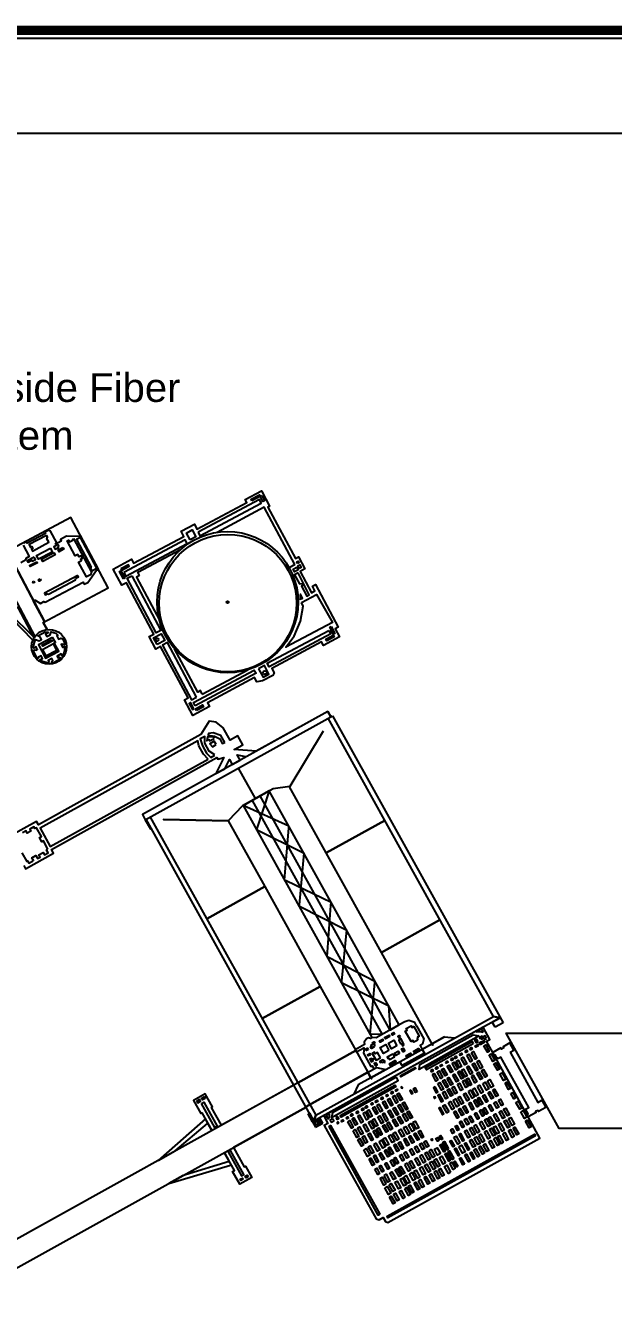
# Model space of a CAD drawing. Header units: millimetres. Extents: x 3191 to 879702, y -27549 to 222194.
# Drawn here: x 168144 to 174287, y 26887 to 40237 of the extents above; entities that cross this region are included whole.
import ezdxf

# ---------------------------------------------------------------- set-up
doc = ezdxf.new("R2010")
doc.units = ezdxf.units.MM
doc.header["$MEASUREMENT"] = 0
doc.layers.add('Granulator', color=11, linetype='Continuous')
doc.layers.add('Worker-Walkway', color=8, linetype='Continuous')
doc.styles.get("Standard").update_dxf_attribs({"font": 'arial.ttf'})

msp = doc.modelspace()

# ---------------------------------------------------------------- linework, layer by layer
at = {"const_width": 100}
msp.add_lwpolyline([(179201.17179, 37698.5266), (179201.17179, 40187.16726), (139137.05081, 40187.16726)], dxfattribs=at)
at = {"layer": 'Granulator'}
for p, q in [((173035.00395, 29884.65289), (171304.64189, 33000.07064)), ((171351.11367, 33025.88195), (173132.98108, 29817.73177)), ((169404.80757, 31944.86666), (169395.25909, 31939.56325)), ((169395.25909, 31939.56325), (169448.67853, 31843.3846)), ((169404.80757, 31944.86666), (169446.74177, 31968.15771)), ((171157.0375, 28790.07707), (169404.80757, 31944.86666)), ((169446.74177, 31968.15771), (171177.10383, 28852.73995)), ((169448.67853, 31843.3846), (169464.01655, 31835.32436)), ((169464.01655, 31835.32436), (169465.26447, 31836.01748)), ((173103.34359, 29871.09236), (171143.89021, 28782.77482)), ((171177.10383, 28852.73995), (173035.00395, 29884.65289)), ((173019.84416, 29824.71519), (173103.34359, 29871.09236)), ((173049.48164, 29771.3546), (173019.84416, 29824.71519)), ((173035.00395, 29884.65289), (173103.34359, 29871.09236)), ((173103.34359, 29871.09236), (173035.00395, 29884.65289)), ((173132.98108, 29817.73177), (173049.48164, 29771.3546)), ((171096.83441, 28867.49609), (171109.9817, 28874.79834)), ((171143.89021, 28782.77482), (171096.83441, 28867.49609)), ((171109.9817, 28874.79834), (171157.0375, 28790.07707)), ((171177.10383, 28852.73995), (171157.0375, 28790.07707)), ((171157.0375, 28790.07707), (171177.10383, 28852.73995)), ((171157.0375, 28790.07707), (171143.89021, 28782.77482)), ((171143.89021, 28782.77482), (171173.48089, 28729.4985)), ((171219.48818, 28824.76336), (171157.0375, 28790.07707)), ((171173.48089, 28729.4985), (171249.07886, 28771.48704)), ((171249.07886, 28771.48704), (171219.48818, 28824.76336))]:
    msp.add_line(p, q, dxfattribs=at)
for points in [[(170612.39947, 35368.14029), (170693.90447, 35215.32121), (170677.06435, 35206.33965), (170963.29555, 34669.66594), (170995.77276, 34686.98743), (171063.15877, 34560.64096), (171013.84191, 34534.33815), (171132.5699, 34311.72724), (171167.4527, 34330.33174), (171141.14027, 34379.66666), (171173.61701, 34396.98791), (171411.07299, 33951.76608), (171379.79881, 33935.08622), (171425.36467, 33849.6518), (171258.1679, 33760.47856), (171237.63111, 33798.98434), (170716.79553, 33521.2003), (170740.89489, 33476.01484), (170726.28576, 33448.21057), (170618.20738, 33390.56771), (170559.36681, 33380.41029), (170535.69667, 33424.791), (170043.6298, 33162.35055), (170065.25968, 33121.79527), (169893.14496, 33029.99908), (169806.14762, 33193.11612), (169841.62736, 33212.03899), (169555.26159, 33748.96501), (169504.68397, 33721.98979), (169434.60278, 33853.38963), (169484.42541, 33879.96218), (169199.04318, 34415.0441), (169151.34165, 34389.60282), (169060.71942, 34559.5164), (169250.9515, 34660.97536), (169272.70083, 34620.1961), (169796.97461, 34899.81389), (169768.43965, 34953.31597), (169907.603, 35027.53778), (169935.04299, 34976.08874), (170457.28729, 35254.62412), (170439.94287, 35287.1443), (170607.8392, 35376.69064), (170612.39947, 35368.14029)], [(170957.41869, 34604.96318), (170637.26169, 35205.24658), (170144.66749, 34942.52487)], [(168328.6971, 34001.77348), (168368.10392, 33927.88705), (168328.6971, 34001.77348), (169008.23173, 34364.19857), (168616.60157, 35098.49171), (167951.25591, 34743.63421), (167820.88549, 34988.07427), (168342.88606, 34009.34107), (167820.88549, 34988.07427), (167677.15558, 34911.41691), (168241.49556, 33853.29878)], [(167677.15558, 34911.41691), (167720.938, 34829.32637), (167793.22263, 34447.03509), (167779.4129, 34472.92786), (167749.54778, 34456.9995), (167982.98581, 34019.31119), (168009.86445, 34033.64673), (168210.81054, 33827.3), (168221.1115, 33816.72218)], [(168342.88606, 34009.34107), (168228.13757, 34224.49057), (168245.05419, 34233.51293), (168298.3264, 34200.54341), (168334.88456, 34220.04145), (168348.69757, 34211.75119), (168744.73101, 34422.97289), (168756.95279, 34400.05746), (168793.99885, 34419.81572), (168886.73071, 34548.81795), (168904.66482, 34558.38299), (168717.67257, 34908.98705), (168699.25101, 34899.16205), (168571.65877, 34901.26087), (168507.31595, 34866.94407), (168516.67824, 34849.3901), (168459.64706, 34818.97291), (168455.74595, 34826.28736), (168469.88177, 34833.8266), (168405.12388, 34955.24543), (168379.38433, 34961.53115), (168346.40823, 34943.94357), (168352.76182, 34932.03081), (168158.92432, 34828.64892), (168151.81856, 34841.97199), (168126.67223, 34828.56037)], [(168362.55158, 34910.90336), (168181.15798, 34814.15834), (168196.23855, 34785.88278), (168209.90526, 34793.17183), (168219.35142, 34775.46062), (168204.13168, 34767.34328), (168214.73778, 34747.45721), (168385.26011, 34838.40411), (168365.87072, 34874.75855), (168374.11031, 34890.72719), (168362.55158, 34910.90336)], [(168644.6579, 34876.92678), (168832.41983, 34524.87958), (168822.69075, 34499.73518), (168780.75902, 34477.37118), (168698.06413, 34632.42128), (168726.63986, 34647.66195), (168719.01674, 34661.95503), (168738.58483, 34672.39153), (168724.49854, 34698.80283), (168702.44562, 34687.04106), (168689.35363, 34711.5881), (168662.95213, 34697.50704), (168579.76015, 34853.48916), (168593.11614, 34860.61249), (168602.56229, 34842.90128), (168636.7289, 34861.1238), (168638.15591, 34872.66081), (168644.98933, 34876.30536)], [(168716.63979, 34888.57765), (168675.95049, 34866.87629), (168829.73966, 34578.52686), (168819.48971, 34573.06012), (168836.39321, 34541.36664), (168887.64306, 34568.7004), (168716.9504, 34888.74331)], [(168119.34181, 34808.1542), (168183.13788, 34688.53875), (168147.30493, 34669.4275), (168143.76255, 34650.72212), (168093.07865, 34623.69021)], [(168483.96201, 34816.41285), (168439.85605, 34792.88925), (168454.27377, 34765.85653), (168488.75098, 34784.24471), (168482.95067, 34795.12009), (168491.9582, 34799.9242), (168483.3408, 34816.08153)], [(169334.22444, 34492.63563), (169316.80637, 34525.29392), (169764.34341, 34763.9847)], [(168233.37105, 34683.14225), (168161.93178, 34645.04062), (168169.72067, 34630.43672), (168208.54635, 34651.14412), (168214.01511, 34640.89038), (168246.31809, 34658.11895), (168233.06044, 34682.97659)], [(170957.41869, 34604.96318), (170898.41889, 34573.49605)], [(168689.94284, 34490.77701), (168342.68599, 34305.56997), (168351.13773, 34289.72323), (168369.46351, 34299.49716), (168383.85651, 34297.19583), (168665.88619, 34447.61441), (168668.1616, 34462.79692), (168696.42672, 34477.87192), (168689.94284, 34490.77701)], [(169334.22444, 34492.63563), (169301.57865, 34475.22422), (169542.13559, 34024.18819)], [(170991.62847, 34518.74729), (170955.18667, 34499.31131), (171005.00966, 34405.89492), (171039.58142, 34408.72509), (171048.89791, 34391.25699), (171027.64012, 34379.9193), (171082.32415, 34277.38862), (171108.13705, 34291.15575), (170991.62847, 34518.74729)], [(171028.27501, 34210.51647), (171183.91153, 34293.52412), (171350.6439, 34001.01868), (170863.99479, 33741.46775), (170950.98822, 33858.10306), (171016.91794, 34014.23102), (171043.21382, 34169.70733), (171028.27501, 34210.51647)], [(171012.04976, 34294.39357), (171014.28544, 34243.45241), (171037.6677, 34255.92318), (171016.25563, 34296.07007), (171012.04976, 34294.39357)], [(168063.7482, 34155.68242), (167968.6369, 34104.95546), (168230.16977, 33846.94014), (168065.01112, 34156.60696), (168059.15214, 34153.48212)], [(168279.13028, 33865.8323), (168348.11558, 33902.62513), (168376.48604, 33900.028), (168380.50136, 33892.49942), (168353.22084, 33877.94955), (168366.60495, 33852.85479), (168400.47035, 33870.91667), (168411.8593, 33903.18024), (168436.96864, 33897.6353), (168458.37859, 33887.69943), (168482.54936, 33869.56618), (168469.69299, 33862.70933), (168489.60195, 33825.38072), (168513.19358, 33837.96315), (168528.6315, 33831.67266), (168544.35799, 33802.18604), (168552.3885, 33787.1291), (168548.79589, 33766.67901), (168526.92619, 33775.96655), (168517.20562, 33770.78215), (168533.26665, 33740.66827), (168550.19935, 33749.69921), (168555.55306, 33739.66118), (168549.18144, 33710.07328), (168543.24051, 33682.48539), (168531.08546, 33654.89232), (168528.2126, 33648.37068), (168515.43342, 33672.33121), (168473.02902, 33649.71512), (168482.23066, 33632.46235), (168493.20561, 33638.31577), (168509.57733, 33626.49875), (168494.1091, 33610.19068), (168422.30174, 33571.89272), (168414.94043, 33585.69493), (168421.50342, 33596.04466), (168427.35481, 33605.27222), (168417.34276, 33624.04448), (168379.48022, 33603.85075), (168386.84153, 33590.04854), (168382.72498, 33577.37721), (168321.99192, 33592.14688), (168294.12034, 33611.93271), (168319.83307, 33625.64642), (168305.44509, 33652.62337), (168279.10523, 33638.57519), (168275.28138, 33626.86565), (168258.82555, 33641.86108), (168223.35738, 33708.36269), (168236.52725, 33715.38675), (168258.24962, 33711.66151), (168267.9703, 33716.84596), (168263.11852, 33725.9429), (168252.91313, 33745.07764), (168228.45468, 33732.0329), (168223.77016, 33740.8162), (168238.04132, 33790.33082), (168247.02078, 33821.48559), (168287.29364, 33809.74981), (168310.1842, 33821.95833), (168296.46543, 33847.68055), (168270.66476, 33861.3181), (168279.13028, 33865.8323)], [(168426.60227, 33843.96007), (168280.15936, 33765.85576), (168353.10099, 33629.0927), (168489.81338, 33702.00731), (168444.38682, 33787.18056), (168455.09039, 33792.88924), (168426.60227, 33843.96007)], [(169989.70143, 33252.77453), (169970.66332, 33288.47033), (169942.57264, 33273.48836), (169700.86478, 33726.68231)], [(169989.70143, 33252.77453), (170465.96277, 33506.78522)], [(171302.72839, 33071.11467), (170553.76834, 32655.12806), (170324.43965, 32672.13681), (170413.73462, 32721.73293), (170361.42472, 32815.91392), (170280.56699, 32771.004), (170208.34833, 32901.02955), (170134.23627, 32958.2707), (170062.84513, 32969.19969), (169974.22972, 32828.93466), (168278.23566, 31886.94741), (168258.40179, 31922.65717), (167960.42294, 31757.15407)], [(171302.72839, 33071.11467), (169364.65168, 31994.67013), (169395.25909, 31939.56325), (171332.18743, 33015.36996), (171301.58003, 33070.47684), (171332.18743, 33015.36996), (171351.11367, 33025.88195)], [(171254.38734, 32864.69272), (170904.81063, 32287.20857), (170731.92203, 32263.98455), (170411.60121, 32086.0723), (170260.76101, 31929.49121), (169585.00805, 31941.94531), (170260.76101, 31929.49121), (170643.23838, 31240.86262), (170037.54555, 30904.44935), (170643.23838, 31240.86262), (171221.95114, 30198.92345), (170616.25831, 29862.51018), (171221.95114, 30198.92345), (171594.43412, 29528.28919), (170988.74129, 29191.87592), (171594.43412, 29528.28919), (171758.08556, 29233.64414), (171752.37539, 29243.92498), (171620.65062, 29170.76254), (171573.87153, 29074.6458), (171574.52248, 29073.4738)], [(170225.22809, 32747.27477), (170183.91336, 32821.65957), (170104.7453, 32848.36965), (170053.76475, 32842.07001), (170050.21659, 32824.4567), (170119.64655, 32813.19449), (170172.48859, 32786.92538), (170199.78594, 32737.77805), (170225.22809, 32747.27477)], [(170052.85452, 32572.21932), (170004.54663, 32624.75993), (169955.85388, 32712.42843), (169943.12303, 32765.6104), (168296.96915, 31851.30533), (168402.47081, 31661.35563), (170052.85452, 32572.21932)], [(170121.76016, 32617.3868), (170063.1633, 32656.10218), (170016.43821, 32740.22802), (170016.80096, 32810.53195), (169969.85009, 32784.45455), (169992.76181, 32710.85544), (170034.81444, 32635.14209), (170078.89282, 32591.26), (170122.74386, 32615.6157)], [(170113.24215, 32788.20111), (170105.61859, 32801.9269), (170054.78922, 32807.87763), (170043.27233, 32801.48093), (170037.16146, 32764.48418), (170060.63646, 32777.52263), (170067.03052, 32766.01049), (170113.24215, 32788.20111)], [(170134.28717, 32726.31126), (170115.84288, 32759.51914), (170069.77793, 32733.93379), (170096.04631, 32703.33376), (170134.28717, 32726.31126)], [(168125.30822, 31463.1413), (168144.69083, 31428.24402), (168437.02702, 31590.61307), (168415.63162, 31629.13425), (170143.48793, 32588.81839), (170152.11839, 32573.27974), (170216.04294, 32589.66585), (170147.01716, 32449.93998), (170132.90448, 32421.3723), (170225.79994, 32472.9682), (170273.46257, 32567.67761), (170302.42721, 32515.52844), (170384.81293, 32561.28702), (170353.38903, 32617.86395), (170440.57993, 32599.66517), (170450.26936, 32597.64276)], [(170731.92203, 32263.98455), (170546.07464, 32160.76139), (170368.65054, 32480.20331)], [(172230.45507, 29786.01526), (172210.60875, 29821.74741), (172150.63356, 29842.00969), (172108.62038, 29829.56207), (172047.5128, 29795.62176), (170689.59485, 32240.47524), (170417.65918, 32089.43701), (171763.92312, 29665.56591), (171746.71813, 29656.00993), (171726.75833, 29662.10579), (171705.17775, 29650.11952), (171682.34117, 29617.18581), (171685.66971, 29590.19375), (171589.66704, 29536.87204), (171602.16968, 29514.36175), (171678.93785, 29557.00024), (171683.10536, 29549.49689), (171675.63933, 29499.94139), (171751.9572, 29362.53542), (171765.09313, 29369.83137), (171783.69182, 29336.3455)], [(171869.48261, 29696.74042), (171753.93442, 29699.03658), (171745.23688, 29699.20942), (171794.24926, 30239.21385), (171795.2162, 30249.86734), (171310.42163, 30499.6853), (171296.71418, 30506.74884), (171335.40735, 31044.12026), (171337.54947, 31073.87006), (170866.92268, 31301.74202), (170850.83293, 31309.53249), (170893.24917, 31853.76166), (170894.61924, 31871.34057), (170417.65918, 32089.43701), (170689.59485, 32240.47524), (170561.53178, 31847.10202), (170558.10427, 31836.57368), (171039.81272, 31596.59033), (171050.05476, 31591.48782), (171001.57831, 31052.50278), (171000.46532, 31040.12795), (171486.60009, 30793.28107), (171496.06261, 30788.47625), (171445.95485, 30254.68004), (171444.61944, 30240.45391), (171925.52322, 30002.9737), (171934.92404, 29998.33139), (171953.14797, 29743.20975)], [(172047.5128, 29795.62176), (171953.14797, 29743.20975), (170595.23002, 32188.06322), (170511.56466, 32141.59389), (171869.48261, 29696.74042)], [(172521.68266, 29670.46503), (172392.87247, 29598.92141), (172400.39338, 29585.38044), (171862.05873, 30554.62113), (172474.08636, 30894.55288), (171862.05873, 30554.62113), (171285.06767, 31593.46048), (171897.0953, 31933.39222), (171285.06767, 31593.46048), (170900.94068, 32285.05913)], [(168377.88177, 31632.03919), (168329.7444, 31718.70775), (168314.62771, 31710.31166), (168289.94188, 31754.75708), (168309.50482, 31765.6227), (168258.89912, 31856.73536), (168242.00358, 31847.35125), (168231.14176, 31866.90733), (168188.01349, 31842.95307), (168199.86254, 31821.61954), (168162.06992, 31800.62881), (168149.4802, 31823.29588), (168113.46644, 31803.29315)], [(168105.45823, 31593.55352), (168155.3235, 31503.77395), (168165.55012, 31509.45401), (168178.63371, 31485.89775), (168215.98161, 31506.64148), (168226.65294, 31512.56854), (168210.36034, 31541.90243), (168251.70977, 31564.86869), (168268.24917, 31535.09044), (168295.81517, 31550.40111), (168282.97864, 31573.51255), (168326.10691, 31597.46681), (168339.93093, 31572.57746), (168379.05767, 31594.3092), (168363.5055, 31622.31), (168377.88177, 31632.03919)], [(172047.5128, 29795.62176), (171808.02441, 29662.60538), (171763.92312, 29665.56591)], [(172243.03659, 29637.68549), (172201.98833, 29614.88652), (172191.76834, 29633.28703), (172172.07274, 29622.34772), (172112.08173, 29730.35809), (172129.93689, 29740.27519), (172120.12563, 29757.93979), (172173.1383, 29787.38404), (172183.46045, 29768.7996), (172202.60414, 29779.43236), (172257.68969, 29680.25397), (172237.80983, 29669.21232), (172244.45275, 29657.25214), (172234.69686, 29651.83353), (172243.03659, 29637.68549)], [(172230.45507, 29786.01526), (172304.7366, 29652.27562), (172291.0634, 29595.59063), (172265.73032, 29581.52015), (172288.31904, 29540.85046)], [(171752.37539, 29243.92498), (171720.52854, 29301.26341), (171072.90151, 28941.55909), (171812.56258, 29352.38086), (171908.49662, 29329.88988), (171752.6928, 29243.35349), (172521.68266, 29670.46503), (172625.51391, 29659.76441), (172629.38656, 29659.3653)], [(173206.40141, 29511.88095), (173244.44863, 29533.0131), (173203.06208, 29607.5272), (173133.17932, 29568.71299), (173140.07708, 29556.29397), (173117.55903, 29543.78702), (173111.09239, 29555.42983), (173026.45637, 29508.42139), (172960.92762, 29626.40215), (172995.09265, 29645.37806), (172924.80428, 29771.92824), (171259.65442, 28847.07245), (171304.06023, 28767.12234), (171265.23623, 28745.55875), (171806.53852, 27770.97498), (171837.23583, 27759.58714), (171881.49515, 27784.1696), (171904.77512, 27742.25534), (171930.6513, 27732.25236), (173517.60605, 28613.6771), (173026.45637, 29508.42139)], [(172101.40129, 29587.81628), (172064.93548, 29653.47088), (172047.57766, 29643.83002), (172045.1772, 29632.67869), (172059.5031, 29606.88573), (172071.59244, 29599.48697), (172083.74049, 29577.6151), (172101.5677, 29587.51667)], [(172959.44662, 29656.82103), (172944.98656, 29682.85554), (172920.16784, 29669.07075), (172913.87338, 29680.40356), (172887.52249, 29665.76778), (172894.49738, 29653.2099), (172904.91521, 29658.99616), (172912.40038, 29645.51953), (172933.54214, 29657.26207), (172940.34689, 29645.01051), (172959.95691, 29655.90228)], [(171792.86976, 29606.98089), (171785.85327, 29594.59546), (171791.25794, 29584.86466), (171785.12492, 29566.02505), (171758.28149, 29551.1157), (171749.92891, 29566.15405), (171761.13838, 29572.38), (171753.44083, 29586.23898), (171772.02474, 29596.56084), (171770.25855, 29609.4699), (171786.48241, 29618.48094), (171792.86976, 29606.98089)], [(171851.84935, 29451.45147), (171820.07662, 29508.65646), (171796.77305, 29495.71321), (171788.42047, 29510.75156), (171767.47651, 29499.11889), (171807.11055, 29427.76008), (171851.35807, 29452.33599)], [(172392.87247, 29598.92141), (172288.31904, 29540.85046), (172311.05215, 29499.9208), (172079.298, 29371.20015), (172056.56489, 29412.12981)], [(173206.40141, 29511.88095), (173498.0538, 28986.77754), (173539.43346, 29009.76059), (173581.68224, 28933.69409), (173504.03424, 28890.56692), (173496.70536, 28903.76214), (173473.4114, 28890.82423), (173478.58469, 28881.51002), (173395.81916, 28835.54048)], [(171784.1708, 29427.36576), (171776.3095, 29441.51959), (171764.2154, 29434.8023), (171758.15569, 29445.71245), (171742.22656, 29436.86511), (171756.14757, 29411.80113), (171784.1708, 29427.36576)], [(171900.92827, 29406.17343), (171890.11893, 29425.63503), (171883.33439, 29421.86677), (171877.43844, 29432.48208), (171844.99029, 29414.45976), (171851.54139, 29402.66487), (171868.06042, 29411.83985), (171873.30121, 29402.40411), (171889.82024, 29411.57909), (171894.40599, 29403.32271), (171900.92827, 29406.17343)], [(171995.35764, 29468.26731), (171982.58307, 29491.26719), (171922.40685, 29457.84418), (171929.44923, 29445.16477), (171941.28005, 29447.49152), (171947.66728, 29435.99168), (171997.5191, 29463.68033), (171995.35764, 29468.26731)], [(173395.81916, 28835.54048), (173382.45476, 28859.60231), (173396.11344, 28867.1886), (173369.38465, 28915.31226), (173401.99698, 28933.42577), (173110.42978, 29458.3758), (173086.37301, 29445.01421), (173069.70608, 29451.77622), (173052.62166, 29482.53575), (173043.4592, 29477.44675)], [(170988.74129, 29191.87592), (167855.62985, 27451.68645), (167837.50776, 27484.31423), (167815.3805, 27472.02433), (167804.66694, 27491.31348), (167518.89715, 27332.59153), (167528.59037, 27315.13944), (167517.10451, 27308.75997), (167536.23587, 27274.31506), (164225.23309, 25435.32137), (164183.10832, 25349.94669), (164268.26873, 25196.62024), (164348.48906, 25199.50772), (167665.93362, 27042.0793), (167691.36641, 26996.28901), (167997.20033, 27166.15496), (167971.75442, 27211.96886), (171075.93835, 28936.09144)], [(170946.80709, 29168.58487), (170189.70656, 28748.07689), (170086.81931, 28933.31947), (170097.30832, 28939.14526), (170021.6, 29075.45376), (169899.22635, 29007.48511), (169975.48924, 28870.17815), (169987.4768, 28876.83627), (170089.80948, 28692.59215), (170022.41921, 28813.92447), (169556.74887, 28405.59219), (169528.52686, 28380.84515), (169707.64971, 28480.33338), (170044.5058, 28765.71552), (170047.6948, 28768.41721)], [(171075.93835, 28936.09144), (170317.61216, 28514.90271), (170428.74778, 28314.80938), (170442.12823, 28322.24114), (170508.87983, 28202.05871), (170381.15775, 28131.11945), (170307.2976, 28264.10044), (170325.40949, 28274.16013), (170221.38243, 28461.45489)], [(170221.38243, 28461.45489), (170272.65219, 28369.14664), (169813.90548, 28229.53605), (169791.60888, 28222.75052), (169641.24494, 28139.23554), (170284.57597, 28331.9636), (170292.0592, 28334.20542)]]:
    msp.add_lwpolyline(points, dxfattribs=at)
for points in [[(169946.13601, 34943.93014), (169966.44096, 34905.85905), (170607.36367, 35247.69074), (170587.05872, 35285.76182)], [(170508.59366, 35271.39552), (170499.71346, 35288.04559), (170589.59385, 35335.98267), (170598.47404, 35319.3326)], [(170611.72573, 35328.84402), (170641.41186, 35273.18354), (170623.34076, 35263.54545), (170593.65463, 35319.20592)], [(169171.77544, 34524.23024), (169192.83964, 34484.73557), (169831.81808, 34825.53029), (169810.75388, 34865.02496)], [(169863.30416, 34863.09993), (169824.73736, 34935.41136), (169885.133, 34967.62295), (169923.6998, 34895.31152)], [(168402.66576, 34775.84785), (168423.38087, 34737.00773), (168280.19185, 34660.63886), (168259.47674, 34699.47898)], [(168439.24453, 34732.69698), (168453.33081, 34706.28568), (168322.87658, 34636.70882), (168308.79029, 34663.12012)], [(168534.22714, 34785.75013), (168544.83335, 34765.86385), (168493.5835, 34738.53009), (168482.97728, 34758.41638)], [(168261.8741, 34635.68426), (168267.67429, 34624.80909), (168192.19717, 34584.55389), (168186.39698, 34595.42906)], [(169140.44325, 34560.0714), (169148.05519, 34545.79928), (169227.47298, 34588.15621), (169219.86104, 34602.42833)], [(170987.06636, 34617.08212), (170977.93166, 34634.20937), (170991.72251, 34641.56463), (171000.85722, 34624.43737)], [(171004.16477, 34563.2628), (170988.17975, 34593.23417), (171008.6285, 34604.14036), (171024.61352, 34574.169)], [(168297.04628, 34455.28853), (168304.1723, 34441.92747), (168287.39955, 34432.98183), (168280.27352, 34446.34289)], [(169166.18859, 34456.67669), (169124.40534, 34535.01887), (169137.78251, 34542.15349), (169179.56577, 34463.81131)], [(169166.18859, 34456.67669), (169124.87185, 34534.14418), (169124.87185, 34534.14418), (169166.18859, 34456.67669)], [(169254.25882, 34489.01557), (169558.86897, 33917.88196), (169508.76139, 33891.15743), (169204.15123, 34462.29103)], [(170977.02161, 34577.50589), (170991.2303, 34550.86507), (170954.1366, 34531.0814), (170939.9279, 34557.72222)], [(168230.09842, 34431.95464), (168236.56147, 34419.83663), (168224.4479, 34413.37594), (168217.98484, 34425.49395)], [(171313.33044, 33918.19737), (171333.39269, 33880.58133), (170689.68048, 33537.26188), (170669.61822, 33574.87792)], [(171337.80093, 33959.35759), (171376.62176, 33886.56986), (171362.35491, 33878.96074), (171323.53408, 33951.74847)], [(168416.90732, 33818.78471), (168423.39642, 33806.61786), (168324.63259, 33753.94285), (168318.14348, 33766.1097)], [(169517.86464, 33769.90562), (169481.00334, 33839.0193), (169562.23804, 33882.34526), (169599.09935, 33813.23158)], [(169930.13725, 33219.93407), (169625.5271, 33791.06767), (169573.90129, 33763.53341), (169878.51145, 33192.3998)], [(171359.28125, 33867.54426), (171367.65433, 33851.84502), (171290.6142, 33810.75619), (171282.24112, 33826.45544)], [(168322.17389, 33716.37256), (168357.21732, 33650.66733), (168470.08995, 33710.86716), (168435.04652, 33776.57239)], [(170578.7509, 33517.19563), (170626.19837, 33428.23325), (170687.06999, 33460.69871), (170639.62252, 33549.66109)], [(169915.66333, 33130.28898), (169897.8406, 33163.70598), (170534.0529, 33503.0254), (170551.87562, 33469.6084)], [(169903.68407, 33099.49227), (169868.84793, 33164.80885), (169852.14525, 33155.90059), (169886.98139, 33090.58401)], [(169929.9571, 33081.31341), (169919.83083, 33100.29982), (169994.2331, 33139.98175), (170004.35937, 33120.99534)], [(171883.08889, 29637.15114), (171848.37282, 29617.86917), (171841.86105, 29629.59322), (171876.57713, 29648.87519)], [(171952.00048, 29676.65334), (171903.67908, 29649.81472), (171896.12544, 29663.41461), (171944.44684, 29690.25323)], [(172001.31139, 29702.81415), (171978.7929, 29690.30696), (171969.93689, 29706.2517), (171992.45537, 29718.7589)], [(172057.81322, 29671.08357), (172042.90366, 29662.80251), (172035.13644, 29676.78693), (172050.04601, 29685.06799)], [(172883.98968, 29680.65811), (172256.47568, 29332.12494), (172262.51347, 29381.16695), (172822.61871, 29692.26001)], [(172870.8648, 29619.24362), (172854.93174, 29610.3941), (172839.28085, 29638.57264), (172855.21391, 29647.42216)], [(172927.23601, 29715.49948), (172894.45759, 29722.54274), (172855.10812, 29725.53522), (172905.9712, 29753.78554)], [(171725.19075, 29537.5256), (171708.04906, 29528.00479), (171699.84472, 29542.77624), (171716.9864, 29552.29706)], [(171941.27727, 29530.17568), (171884.98105, 29498.90769), (171850.85949, 29560.34161), (171907.15571, 29591.60959)], [(172025.20116, 29578.01571), (171968.43555, 29546.48702), (171935.35575, 29606.04531), (171992.12136, 29637.574)], [(172052.90756, 29498.29131), (172011.62352, 29475.36137), (171997.55812, 29500.68532), (172038.84216, 29523.61525)], [(172106.95647, 29526.2299), (172089.28558, 29516.41515), (172073.4447, 29544.93576), (172091.11559, 29554.75051)], [(172259.91076, 29533.66632), (172206.41735, 29503.95506), (172197.72064, 29519.61298), (172251.21406, 29549.32424)], [(172822.91523, 29600.4031), (172331.8723, 29327.66855), (172319.75529, 29349.48453), (172810.79822, 29622.21908)], [(172737.66456, 29521.44302), (172756.37117, 29531.83302), (172763.29515, 29519.36678), (172744.58855, 29508.97678)], [(172786.08158, 29548.33475), (172804.78819, 29558.72475), (172811.71217, 29546.25851), (172793.00557, 29535.86851)], [(172803.33744, 29506.26497), (172823.60285, 29517.52077), (172860.81936, 29450.51458), (172840.55394, 29439.25878)], [(172875.89228, 29579.15292), (172849.2353, 29564.34713), (172841.75013, 29577.82376), (172868.4071, 29592.62955)], [(172915.11188, 29600.93623), (172898.56621, 29591.74645), (172888.8695, 29609.20482), (172905.41517, 29618.3946)], [(172914.93237, 29619.90092), (172933.63898, 29630.29093), (172940.56297, 29617.82468), (172921.85636, 29607.43468)], [(172932.18823, 29577.83114), (172952.45365, 29589.08694), (172989.67015, 29522.08075), (172969.40474, 29510.82495)], [(171749.83503, 29485.49655), (171725.60054, 29472.03625), (171718.21656, 29485.33069), (171742.45105, 29498.79098)], [(171803.56071, 29401.29881), (171786.12386, 29391.61405), (171799.08685, 29368.27491), (171816.52371, 29377.95967)], [(172016.39964, 29403.76459), (171956.819, 29370.67238), (171945.87923, 29390.3688), (172005.45987, 29423.46102)], [(172174.07174, 29485.60305), (172128.854, 29460.48826), (172120.15729, 29476.14618), (172165.37504, 29501.26097)], [(172474.43212, 29373.17398), (172493.13873, 29383.56399), (172500.06272, 29371.09774), (172481.35611, 29360.70774)], [(172533.84587, 29408.23826), (172552.55248, 29418.62826), (172559.47647, 29406.16202), (172540.76986, 29395.77202)], [(172551.10173, 29366.16848), (172571.36715, 29377.42428), (172608.58365, 29310.41808), (172588.31824, 29299.16229)], [(172586.16691, 29437.29835), (172604.87351, 29447.68836), (172611.7975, 29435.22211), (172593.09089, 29424.83211)], [(172603.42276, 29395.22857), (172623.68818, 29406.48437), (172660.90469, 29339.47818), (172640.63927, 29328.22238)], [(172625.21272, 29458.98514), (172643.91933, 29469.37514), (172650.84331, 29456.9089), (172632.13671, 29446.51889)], [(172642.46858, 29416.91536), (172662.73399, 29428.17115), (172699.9505, 29361.16496), (172679.68509, 29349.90917)], [(172679.87677, 29489.34659), (172698.58338, 29499.73659), (172705.50737, 29487.27035), (172686.80076, 29476.88035)], [(172697.13263, 29447.27681), (172717.39805, 29458.5326), (172754.61455, 29391.52641), (172734.34914, 29380.27062)], [(172754.92042, 29479.37324), (172775.18583, 29490.62904), (172812.40234, 29423.62285), (172792.13693, 29412.36705)], [(172812.04613, 29385.70355), (172831.53171, 29396.5262), (172870.4793, 29326.40329), (172850.99373, 29315.58063)], [(172860.46315, 29412.59528), (172879.94873, 29423.41793), (172918.89632, 29353.29502), (172899.41075, 29342.47236)], [(172989.31395, 29484.16145), (173008.79952, 29494.98411), (173047.74712, 29424.86119), (173028.26154, 29414.03854)], [(173037.69317, 29389.71171), (173057.95859, 29400.96751), (173094.74242, 29334.74033), (173074.477, 29323.48454)], [(172018.91449, 29249.12021), (171352.88476, 28879.19468), (171342.11009, 28830.30987), (172037.12453, 29216.33407)], [(172057.90874, 29264.21247), (172216.13373, 29352.09363), (172222.19223, 29341.18564), (172063.96724, 29253.30448)], [(172377.59896, 29319.39101), (172396.30557, 29329.78101), (172403.22955, 29317.31477), (172384.52295, 29306.92476)], [(172394.85482, 29277.32123), (172415.12023, 29288.57702), (172452.33674, 29221.57083), (172432.07132, 29210.31504)], [(172427.57741, 29347.14999), (172446.28402, 29357.53999), (172453.208, 29345.07375), (172434.5014, 29334.68374)], [(172444.83327, 29305.08021), (172465.09868, 29316.336), (172502.31519, 29249.32981), (172482.04977, 29238.07401)], [(172491.68798, 29331.1042), (172511.9534, 29342.36), (172549.16991, 29275.35381), (172528.90449, 29264.09801)], [(172548.8137, 29237.43451), (172568.29927, 29248.25717), (172607.24687, 29178.13425), (172587.76129, 29167.3116)], [(172608.22745, 29272.49879), (172627.71302, 29283.32144), (172666.66062, 29213.19853), (172647.17504, 29202.37587)], [(172660.54848, 29301.55888), (172680.03405, 29312.38154), (172718.98165, 29242.25862), (172699.49607, 29231.43597)], [(172699.59429, 29323.24566), (172719.07987, 29334.06832), (172758.02746, 29263.94541), (172738.54189, 29253.12275)], [(172747.97352, 29228.79592), (172768.23894, 29240.05172), (172805.02276, 29173.82455), (172784.75735, 29162.56875)], [(172754.25835, 29353.60712), (172773.74392, 29364.42977), (172812.69152, 29294.30686), (172793.20594, 29283.4842)], [(172802.63757, 29259.15737), (172822.90299, 29270.41317), (172859.68682, 29204.186), (172839.4214, 29192.9302)], [(172860.42536, 29291.25381), (172880.69078, 29302.5096), (172917.4746, 29236.28243), (172897.20919, 29225.02663)], [(172908.84238, 29318.14554), (172929.1078, 29329.40133), (172965.89162, 29263.17416), (172945.62621, 29251.91836)], [(173100.53079, 29283.9219), (173123.13399, 29296.47614), (173161.64878, 29227.13246), (173139.04558, 29214.57822)], [(171430.88104, 28850.70129), (172002.98477, 29168.45855), (172013.37081, 29149.75907), (171441.26708, 28832.00182)], [(172006.55535, 29115.35722), (172025.26195, 29125.74722), (172032.18594, 29113.28098), (172013.47933, 29102.89097)], [(172077.53274, 29149.61043), (172068.94268, 29144.83935), (172074.57909, 29134.69132), (172083.16915, 29139.4624)], [(172171.74061, 29116.13458), (172158.46496, 29108.76103), (172177.10865, 29075.19413), (172190.3843, 29082.56768)], [(172236.88957, 29098.18324), (172219.70947, 29088.64108), (172197.1637, 29129.23344), (172214.34381, 29138.77559)], [(172424.55584, 29150.32326), (172406.59458, 29140.34723), (172435.64404, 29088.04534), (172453.6053, 29098.02136)], [(172451.98053, 29183.65153), (172471.46611, 29194.47419), (172510.4137, 29124.35128), (172490.92813, 29113.52862)], [(172501.95898, 29211.41051), (172521.44456, 29222.23317), (172560.39215, 29152.11026), (172540.90658, 29141.2876)], [(172550.33821, 29116.96077), (172570.60363, 29128.21657), (172607.38745, 29061.9894), (172587.12204, 29050.7336)], [(172597.19292, 29142.98477), (172617.45834, 29154.24057), (172654.24217, 29088.01339), (172633.97675, 29076.7576)], [(172656.60667, 29178.04905), (172676.87209, 29189.30484), (172713.65592, 29123.07767), (172693.3905, 29111.82187)], [(172708.92771, 29207.10914), (172729.19312, 29218.36494), (172765.97695, 29152.13776), (172745.71153, 29140.88197)], [(172771.76532, 29101.31933), (172794.36852, 29113.87357), (172832.88331, 29044.52989), (172810.28012, 29031.97565)], [(172810.81114, 29123.00611), (172833.41433, 29135.56035), (172871.92913, 29066.21667), (172849.32593, 29053.66243)], [(172865.47519, 29153.36756), (172888.07839, 29165.9218), (172926.59318, 29096.57813), (172903.98998, 29084.02388)], [(172923.26298, 29185.46399), (172945.86617, 29198.01824), (172984.38097, 29128.67456), (172961.77777, 29116.12031)], [(172971.68, 29212.35572), (172994.28319, 29224.90997), (173032.79799, 29155.56629), (173010.19479, 29143.01204)], [(173026.55326, 29115.39573), (173045.25943, 29125.78549), (173081.61045, 29060.33755), (173062.90428, 29049.94779)], [(173155.40405, 29186.9619), (173174.11022, 29197.35167), (173210.46124, 29131.90373), (173191.75508, 29121.51397)], [(169962.16662, 29015.99809), (169934.00803, 29000.35828), (169943.38841, 28983.46944), (169971.547, 28999.10925)], [(169982.03765, 28975.06164), (170006.4516, 28988.62161), (170145.68193, 28737.94539), (170121.26798, 28724.38542)], [(170020.2861, 29027.81687), (169992.44058, 29012.35094), (169983.58132, 29028.30154), (170011.42683, 29043.76747)], [(171751.62987, 28972.74545), (171770.33647, 28983.13546), (171777.26046, 28970.66921), (171758.55385, 28960.27921)], [(171797.70386, 28998.33582), (171816.41047, 29008.72583), (171823.33446, 28996.25959), (171804.62785, 28985.86958)], [(171856.27237, 29030.86588), (171874.97897, 29041.25588), (171881.90296, 29028.78964), (171863.19636, 29018.39964)], [(171873.52822, 28988.7961), (171893.79364, 29000.0519), (171931.01015, 28933.04571), (171910.74473, 28921.78991)], [(171908.5934, 29059.92597), (171927.30001, 29070.31598), (171934.22399, 29057.84973), (171915.51739, 29047.45973)], [(171925.84926, 29017.85619), (171946.11467, 29029.11199), (171983.33118, 28962.1058), (171963.06577, 28950.85)], [(171960.91487, 29088.98631), (171979.62148, 29099.37631), (171986.54546, 29086.91007), (171967.83886, 29076.52007)], [(171978.17073, 29046.91653), (171998.43614, 29058.17233), (172035.65265, 28991.16614), (172015.38724, 28979.91034)], [(172023.8112, 29073.28744), (172044.07662, 29084.54323), (172081.29313, 29017.53704), (172061.02771, 29006.28125)], [(172080.93692, 28979.61774), (172100.42249, 28990.4404), (172139.37009, 28920.31749), (172119.88451, 28909.49483)], [(172419.06261, 29046.1497), (172408.91069, 29040.51113), (172415.84779, 29028.02128), (172425.99971, 29033.65985)], [(172419.06261, 29046.1497), (172419.06261, 29046.1497), (172425.56619, 29034.44038), (172425.56619, 29034.44038)], [(172470.77571, 29070.78657), (172450.47187, 29059.50943), (172488.19277, 28991.59511), (172508.49661, 29002.87225)], [(172500.35976, 29089.20179), (172520.62518, 29100.45759), (172557.409, 29034.23042), (172537.14359, 29022.97462)], [(172563.19738, 28983.41198), (172585.80057, 28995.96622), (172624.31537, 28926.62254), (172601.71217, 28914.0683)], [(172613.17583, 29011.17096), (172635.77902, 29023.7252), (172674.29382, 28954.38152), (172651.69062, 28941.82728)], [(172660.03054, 29037.19496), (172682.63374, 29049.7492), (172721.14853, 28980.40552), (172698.54533, 28967.85128)], [(172719.44429, 29072.25923), (172742.04749, 29084.81348), (172780.56228, 29015.4698), (172757.95908, 29002.91555)], [(172774.31755, 28975.29924), (172793.02372, 28985.689), (172829.37474, 28920.24106), (172810.66858, 28909.8513)], [(172826.63858, 29004.35933), (172845.34475, 29014.74909), (172881.69578, 28949.30116), (172862.98961, 28938.9114)], [(172865.6844, 29026.04612), (172884.39057, 29036.43588), (172920.74159, 28970.98794), (172902.03542, 28960.59818)], [(172920.34845, 29056.40757), (172939.05462, 29066.79733), (172975.40564, 29001.34939), (172956.69948, 28990.95963)], [(172978.13624, 29088.504), (172996.84241, 29098.89376), (173033.19343, 29033.44582), (173014.48726, 29023.05606)], [(173038.33992, 28981.93043), (173057.04653, 28992.32044), (173087.77185, 28937.00125), (173069.06524, 28926.61125)], [(173086.75694, 29008.82216), (173105.46355, 29019.21217), (173136.18887, 28963.89298), (173117.48226, 28953.50298)], [(173215.60773, 29080.38833), (173234.31434, 29090.77834), (173265.03966, 29035.45915), (173246.33306, 29025.06915)], [(173268.74991, 28986.54507), (173289.79473, 28998.23376), (173328.74233, 28928.11085), (173307.6975, 28916.42215)], [(171320.93992, 28867.41231), (171286.62293, 28848.35201), (171305.33593, 28814.66033), (171318.48104, 28837.19078)], [(171388.70576, 28829.3153), (171405.07371, 28838.40637), (171416.75791, 28817.36963), (171400.38996, 28808.27856)], [(171493.87397, 28827.18654), (171512.58057, 28837.57654), (171519.50456, 28825.1103), (171500.79796, 28814.72029)], [(171537.92, 28857.11119), (171556.6266, 28867.50119), (171563.55059, 28855.03495), (171544.84398, 28844.64495)], [(171597.52845, 28884.09036), (171616.23506, 28894.48036), (171623.15905, 28882.01412), (171604.45244, 28871.62411)], [(171614.78431, 28842.02058), (171635.04973, 28853.27637), (171672.26623, 28786.27018), (171652.00082, 28775.01439)], [(171653.75394, 28915.31906), (171672.46054, 28925.70906), (171679.38453, 28913.24282), (171660.67792, 28902.85281)], [(171671.00979, 28873.24928), (171691.27521, 28884.50507), (171728.49172, 28817.49888), (171708.2263, 28806.24309)], [(171691.84669, 28940.56206), (171710.55329, 28950.95207), (171717.47728, 28938.48582), (171698.77067, 28928.09582)], [(171709.10254, 28898.49228), (171729.36796, 28909.74808), (171766.58447, 28842.74189), (171746.31905, 28831.48609)], [(171768.88572, 28930.67567), (171789.15114, 28941.93147), (171826.36765, 28874.92528), (171806.10223, 28863.66948)], [(171814.95972, 28956.26604), (171835.22514, 28967.52184), (171872.44165, 28900.51565), (171852.17623, 28889.25985)], [(171826.01144, 28837.00598), (171845.49701, 28847.82864), (171884.44461, 28777.70572), (171864.95903, 28766.88307)], [(171872.08544, 28862.59635), (171891.57101, 28873.41901), (171930.51861, 28803.2961), (171911.03303, 28792.47344)], [(171930.65394, 28895.12641), (171950.13951, 28905.94907), (171989.08711, 28835.82615), (171969.60154, 28825.00349)], [(171982.97497, 28924.1865), (172002.46055, 28935.00916), (172041.40814, 28864.88624), (172021.92257, 28854.06359)], [(172031.3542, 28829.73676), (172051.61962, 28840.99256), (172088.40344, 28774.76538), (172068.13803, 28763.50959)], [(172035.29644, 28953.24684), (172054.78202, 28964.06949), (172093.72961, 28893.94658), (172074.24404, 28883.12392)], [(172083.67567, 28858.7971), (172103.94109, 28870.05289), (172140.72491, 28803.82572), (172120.4595, 28792.56992)], [(172129.31615, 28885.168), (172149.58156, 28896.4238), (172186.36539, 28830.19663), (172166.09997, 28818.94083)], [(172477.50706, 28935.41118), (172461.88882, 28926.73652), (172500.04325, 28858.04166), (172515.66149, 28866.71633)], [(172565.81272, 28890.4857), (172545.50888, 28879.20856), (172505.1866, 28951.80653), (172525.49044, 28963.08367)], [(172618.07064, 28886.45199), (172636.77681, 28896.84175), (172673.12783, 28831.39381), (172654.42166, 28821.00405)], [(172668.04909, 28914.21097), (172686.75526, 28924.60073), (172723.10628, 28859.15279), (172704.40011, 28848.76303)], [(172714.9038, 28940.23496), (172733.60997, 28950.62472), (172769.961, 28885.17679), (172751.25483, 28874.78703)], [(172775.10749, 28833.66139), (172793.81409, 28844.0514), (172824.53941, 28788.73221), (172805.83281, 28778.34221)], [(172834.52123, 28868.72567), (172853.22784, 28879.11567), (172883.95316, 28823.79649), (172865.24656, 28813.40649)], [(172886.84227, 28897.78576), (172905.54887, 28908.17577), (172936.27419, 28852.85658), (172917.56759, 28842.46658)], [(172925.88808, 28919.47255), (172944.59469, 28929.86255), (172975.32001, 28874.54337), (172956.6134, 28864.15337)], [(172980.55213, 28949.834), (172999.25874, 28960.224), (173029.98406, 28904.90482), (173011.27746, 28894.51482)], [(173033.69431, 28855.99073), (173054.73913, 28867.67942), (173093.68673, 28797.55651), (173072.6419, 28785.86782)], [(173091.4821, 28888.08716), (173112.52692, 28899.77586), (173151.47451, 28829.65294), (173130.42969, 28817.96425)], [(173139.89911, 28914.97889), (173160.94394, 28926.66759), (173199.89153, 28856.54467), (173178.84671, 28844.85598)], [(173320.07275, 28888.63272), (173342.67638, 28901.18721), (173381.62397, 28831.0643), (173359.02034, 28818.50981)], [(171179.63118, 28747.6929), (171203.19237, 28760.77923), (171187.0585, 28789.82734), (171163.49731, 28776.74101)], [(171234.75954, 28778.42194), (171217.81129, 28769.00856), (171199.67573, 28801.66061), (171216.62397, 28811.07398)], [(171845.69428, 27819.31718), (171829.26695, 27810.19313), (171315.33441, 28735.49922), (171331.76174, 28744.62327)], [(171352.16076, 28816.15402), (171327.99831, 28802.73374), (171340.548, 28780.13874), (171364.71045, 28793.55902)], [(171398.61129, 28778.35375), (171407.18475, 28783.11562), (171414.97422, 28769.09112), (171406.40076, 28764.32926)], [(171442.08486, 28797.40226), (171457.6734, 28806.06043), (171465.89556, 28791.25692), (171450.30701, 28782.59874)], [(171511.12983, 28785.11676), (171531.39524, 28796.37255), (171568.61175, 28729.36636), (171548.34633, 28718.11056)], [(171555.17585, 28815.04141), (171575.44127, 28826.29721), (171612.65778, 28759.29102), (171592.39236, 28748.03522)], [(171612.30157, 28721.37172), (171631.78714, 28732.19438), (171670.73474, 28662.07146), (171651.24916, 28651.2488)], [(171671.91003, 28748.35088), (171691.3956, 28759.17354), (171730.34319, 28689.05063), (171710.85762, 28678.22797)], [(171728.13551, 28779.57958), (171747.62108, 28790.40224), (171786.56868, 28720.27933), (171767.0831, 28709.45667)], [(171766.22826, 28804.82259), (171785.71383, 28815.64525), (171824.66143, 28745.52233), (171805.17585, 28734.69968)], [(171814.60749, 28710.37285), (171834.8729, 28721.62865), (171871.65673, 28655.40147), (171851.39131, 28644.14568)], [(171874.39066, 28742.55624), (171894.65608, 28753.81204), (171931.43991, 28687.58486), (171911.17449, 28676.32907)], [(171920.46466, 28768.14661), (171940.73008, 28779.40241), (171977.51391, 28713.17524), (171957.24849, 28701.91944)], [(171979.03317, 28800.67667), (171999.29858, 28811.93246), (172036.08241, 28745.70529), (172015.81699, 28734.4495)], [(172041.87078, 28694.88685), (172064.47398, 28707.4411), (172102.98877, 28638.09742), (172080.38558, 28625.54317)], [(172094.19182, 28723.94695), (172116.79501, 28736.50119), (172155.30981, 28667.15751), (172132.70661, 28654.60327)], [(172146.51329, 28753.00728), (172169.11648, 28765.56153), (172207.63128, 28696.21785), (172185.02808, 28683.6636)], [(172192.15376, 28779.37819), (172214.75696, 28791.93243), (172253.27175, 28722.58875), (172230.66856, 28710.03451)], [(172625.96421, 28673.64243), (172606.44108, 28662.79892), (172586.4967, 28698.70763), (172606.01983, 28709.55115)], [(172673.94727, 28701.31445), (172657.54787, 28692.20592), (172632.40061, 28737.48214), (172648.8, 28746.59067)], [(172678.27432, 28779.87842), (172696.98093, 28790.26842), (172727.70625, 28734.94924), (172708.99964, 28724.55924)], [(172728.25277, 28807.6374), (172746.95938, 28818.0274), (172777.6847, 28762.70822), (172758.97809, 28752.31821)], [(172781.39494, 28713.79413), (172802.43977, 28725.48282), (172841.38736, 28655.35991), (172820.34254, 28643.67122)], [(172828.24966, 28739.81813), (172849.29448, 28751.50682), (172888.24208, 28681.3839), (172867.19726, 28669.69521)], [(172887.66341, 28774.8824), (172908.70823, 28786.5711), (172947.65583, 28716.44818), (172926.611, 28704.75949)], [(172939.98444, 28803.9425), (172961.02926, 28815.63119), (172999.97686, 28745.50827), (172978.93204, 28733.81958)], [(172979.03026, 28825.62928), (173000.07508, 28837.31797), (173039.02267, 28767.19506), (173017.97785, 28755.50637)], [(172991.30728, 28706.03015), (173013.91091, 28718.58464), (173052.85851, 28648.46172), (173030.25487, 28635.90724)], [(173030.35309, 28727.71694), (173052.95673, 28740.27142), (173091.90432, 28670.14851), (173069.30069, 28657.59402)], [(173085.01715, 28758.07839), (173107.62078, 28770.63287), (173146.56837, 28700.50996), (173123.96474, 28687.95547)], [(173142.80493, 28790.17482), (173165.40857, 28802.72931), (173204.35616, 28732.60639), (173181.75253, 28720.05191)], [(173191.22195, 28817.06655), (173213.82558, 28829.62104), (173252.77318, 28759.49812), (173230.16955, 28746.94364)], [(173237.78228, 28718.54798), (173258.04726, 28729.80353), (173296.99485, 28659.68062), (173276.72987, 28648.42506)], [(173366.63307, 28790.11415), (173386.89805, 28801.3697), (173425.84565, 28731.24679), (173405.58067, 28719.99124)], [(171568.25554, 28691.44706), (171587.74112, 28702.26972), (171626.68871, 28632.14681), (171607.20314, 28621.32415)], [(171616.63477, 28596.99732), (171636.90019, 28608.25312), (171673.68401, 28542.02595), (171653.4186, 28530.77015)], [(171660.6808, 28626.92198), (171680.94621, 28638.17777), (171717.73004, 28571.9506), (171697.46462, 28560.69481)], [(171720.28925, 28653.90114), (171740.55467, 28665.15694), (171777.33849, 28598.92977), (171757.07308, 28587.67397)], [(171776.51474, 28685.12984), (171796.78015, 28696.38564), (171833.56398, 28630.15847), (171813.29856, 28618.90267)], [(171839.35235, 28579.34003), (171861.95555, 28591.89427), (171900.47034, 28522.55059), (171877.86715, 28509.99635)], [(171877.4451, 28604.58304), (171900.0483, 28617.13728), (171938.56309, 28547.7936), (171915.9599, 28535.23936)], [(173471.99988, 28638.09145), (171930.66939, 27782.00729), (171921.62904, 27798.28392), (173462.95953, 28654.36808)], [(171937.22828, 28636.76643), (171959.83148, 28649.32067), (171998.34627, 28579.97699), (171975.74307, 28567.42275)], [(171983.30228, 28662.3568), (172005.90548, 28674.91104), (172044.42027, 28605.56736), (172021.81707, 28593.01312)], [(172038.17554, 28565.39681), (172056.88171, 28575.78657), (172093.23274, 28510.33863), (172074.52657, 28499.94887)], [(172096.74405, 28597.92686), (172115.45021, 28608.31662), (172151.80124, 28542.86869), (172133.09507, 28532.47892)], [(172149.06508, 28626.98696), (172167.77125, 28637.37672), (172204.12227, 28571.92878), (172185.4161, 28561.53902)], [(172201.38655, 28656.04729), (172220.09272, 28666.43705), (172256.44374, 28600.98911), (172237.73757, 28590.59935)], [(172247.02702, 28682.4182), (172265.73319, 28692.80796), (172302.08422, 28627.36002), (172283.37805, 28616.97026)], [(172307.23071, 28575.84463), (172325.93731, 28586.23463), (172356.66263, 28530.91545), (172337.95603, 28520.52545)], [(172400.20531, 28596.25919), (172388.49196, 28589.75337), (172381.98838, 28601.46269), (172393.70173, 28607.96851)], [(172467.52707, 28592.79355), (172448.00395, 28581.95004), (172431.96176, 28610.83307), (172451.48489, 28621.67659)], [(172502.84047, 28608.32142), (172489.56525, 28600.94812), (172470.92156, 28634.51501), (172484.19678, 28641.88832)], [(172565.01651, 28501.89685), (172547.83641, 28492.3547), (172505.7799, 28568.07502), (172522.96001, 28577.61717)], [(172624.53864, 28530.87071), (172612.0437, 28523.93079), (172579.09216, 28583.25814), (172591.5871, 28590.19807)], [(172619.35728, 28622.98661), (172642.0037, 28635.56487), (172681.89246, 28563.74744), (172659.24604, 28551.16918)], [(172728.32036, 28590.56561), (172712.69164, 28581.88513), (172673.67414, 28652.13391), (172689.30286, 28660.81439)], [(172728.32036, 28590.56561), (172728.32036, 28590.56561), (172688.86512, 28661.60251), (172688.86512, 28661.60251)], [(172731.41649, 28686.03515), (172752.46132, 28697.72384), (172791.40891, 28627.60093), (172770.36409, 28615.91224)], [(172782.73933, 28588.12281), (172805.34296, 28600.67729), (172844.29056, 28530.55438), (172821.68693, 28517.99989)], [(172832.71778, 28615.88179), (172855.32141, 28628.43627), (172894.26901, 28558.31336), (172871.66538, 28545.75887)], [(172879.5725, 28641.90578), (172902.17613, 28654.46027), (172941.12373, 28584.33736), (172918.52009, 28571.78287)], [(172938.98625, 28676.97006), (172961.58988, 28689.52455), (173000.53747, 28619.40163), (172977.93384, 28606.84715)], [(172985.54657, 28578.45149), (173005.81155, 28589.70704), (173044.75915, 28519.58413), (173024.49417, 28508.32857)], [(173037.8676, 28607.51158), (173058.13258, 28618.76713), (173097.08018, 28548.64422), (173076.8152, 28537.38867)], [(173076.91342, 28629.19837), (173097.1784, 28640.45392), (173136.12599, 28570.331), (173115.86101, 28559.07545)], [(173131.57747, 28659.55982), (173151.84245, 28670.81537), (173190.79005, 28600.69246), (173170.52507, 28589.4369)], [(173189.36526, 28691.65625), (173209.63024, 28702.9118), (173248.57783, 28632.78889), (173228.31285, 28621.53333)], [(170284.6667, 28484.3537), (170260.62084, 28470.99817), (170400.36567, 28219.39562), (170424.41153, 28232.75114)], [(171679.47239, 28491.20751), (171702.07558, 28503.76175), (171740.59038, 28434.41807), (171717.98718, 28421.86383)], [(171723.51841, 28521.13216), (171746.12161, 28533.68641), (171784.6364, 28464.34273), (171762.03321, 28451.78848)], [(171783.12687, 28548.11133), (171805.73006, 28560.66557), (171844.24486, 28491.32189), (171821.64166, 28478.76765)], [(171838.00013, 28451.15134), (171856.7063, 28461.5411), (171893.05732, 28396.09316), (171874.35115, 28385.7034)], [(171894.22561, 28482.38004), (171912.93178, 28492.7698), (171949.28281, 28427.32186), (171930.57664, 28416.9321)], [(171932.31836, 28507.62305), (171951.02453, 28518.01281), (171987.37556, 28452.56487), (171968.66939, 28442.17511)], [(171992.10154, 28539.80643), (172010.80771, 28550.19619), (172047.15874, 28484.74826), (172028.45257, 28474.3585)], [(172052.30523, 28433.23286), (172071.01183, 28443.62287), (172101.73715, 28388.30368), (172083.03055, 28377.91368)], [(172098.37923, 28458.82324), (172117.08583, 28469.21324), (172147.81115, 28413.89406), (172129.10455, 28403.50405)], [(172156.94773, 28491.35329), (172175.65433, 28501.7433), (172206.37966, 28446.42411), (172187.67305, 28436.03411)], [(172209.26876, 28520.41339), (172227.97537, 28530.80339), (172258.70069, 28475.48421), (172239.99408, 28465.0942)], [(172261.59023, 28549.47372), (172280.29684, 28559.86373), (172311.02216, 28504.54454), (172292.31555, 28494.15454)], [(172262.41094, 28426.57012), (172283.45576, 28438.25881), (172322.40335, 28368.1359), (172301.35853, 28356.4472)], [(172314.73241, 28455.63045), (172335.77723, 28467.31915), (172374.72482, 28397.19623), (172353.68, 28385.50754)], [(172360.37288, 28482.00136), (172381.4177, 28493.69005), (172420.3653, 28423.56714), (172399.32048, 28411.87845)], [(172479.63564, 28451.41017), (172449.96103, 28434.92833), (172415.70868, 28496.59772), (172445.38329, 28513.07956)], [(172474.10709, 28542.31191), (172489.72533, 28550.98657), (172529.61409, 28479.16914), (172513.99585, 28470.49448)], [(172526.13584, 28448.63712), (172539.4115, 28456.01067), (172580.60095, 28381.85142), (172567.3253, 28374.47787)], [(172619.38559, 28400.32889), (172602.9862, 28391.22036), (172558.3282, 28471.62454), (172574.72759, 28480.73307)], [(172679.08244, 28434.50698), (172666.58794, 28427.56729), (172626.26565, 28500.16526), (172638.76015, 28507.10494)], [(172671.99202, 28524.54123), (172700.1052, 28540.15582), (172738.69327, 28470.68021), (172710.58009, 28455.06562)], [(172784.42591, 28495.06959), (172769.58882, 28486.82879), (172730.56735, 28557.08471), (172745.40443, 28565.32551)], [(172733.82562, 28435.29064), (172751.00573, 28444.83279), (172789.59368, 28375.3574), (172772.41357, 28365.81524)], [(172839.66497, 28401.13465), (172825.60816, 28393.32724), (172789.62147, 28458.1192), (172803.67828, 28465.92662)], [(172829.29966, 28489.60424), (172849.56464, 28500.85979), (172888.51223, 28430.73688), (172868.24725, 28419.48132)], [(172879.27811, 28517.36321), (172899.54309, 28528.61877), (172938.49068, 28458.49585), (172918.2257, 28447.2403)], [(172926.13282, 28543.38721), (172946.3978, 28554.64276), (172985.3454, 28484.51985), (172965.08042, 28473.2643)], [(171734.34565, 28394.24752), (171753.05182, 28404.63728), (171789.40284, 28339.18934), (171770.69667, 28328.79958)], [(171778.39167, 28424.17217), (171797.09784, 28434.56193), (171833.44887, 28369.114), (171814.7427, 28358.72423)], [(171838.59536, 28317.5986), (171857.30196, 28327.98861), (171888.02729, 28272.66942), (171869.32068, 28262.27942)], [(171898.20381, 28344.57777), (171916.91042, 28354.96777), (171947.63574, 28299.64859), (171928.92914, 28289.25859)], [(171954.4293, 28375.80647), (171973.1359, 28386.19647), (172003.86122, 28330.87729), (171985.15462, 28320.48728)], [(171992.52205, 28401.04948), (172011.22865, 28411.43948), (172041.95398, 28356.1203), (172023.24737, 28345.73029)], [(172045.66422, 28307.20621), (172066.70904, 28318.8949), (172105.65664, 28248.77199), (172084.61182, 28237.08329)], [(172105.4474, 28339.3896), (172126.49222, 28351.07829), (172165.43982, 28280.95537), (172144.395, 28269.26668)], [(172151.5214, 28364.97997), (172172.56622, 28376.66866), (172211.51382, 28306.54575), (172190.469, 28294.85705)], [(172210.0899, 28397.51002), (172231.13472, 28409.19872), (172270.08232, 28339.0758), (172249.0375, 28327.38711)], [(172261.41274, 28299.59768), (172284.01637, 28312.15217), (172322.96397, 28242.02925), (172300.36034, 28229.47477)], [(172313.73377, 28328.65777), (172336.33741, 28341.21226), (172375.285, 28271.08935), (172352.68137, 28258.53486)], [(172366.05524, 28357.71811), (172388.65888, 28370.2726), (172427.60647, 28300.14968), (172405.00284, 28287.5952)], [(172411.69572, 28384.08902), (172434.29935, 28396.6435), (172473.24695, 28326.52059), (172450.64331, 28313.9661)], [(172531.75085, 28355.74047), (172508.32327, 28342.72835), (172470.60237, 28410.64267), (172494.02994, 28423.65479)], [(172585.94746, 28258.16257), (172562.51988, 28245.15045), (172522.63112, 28316.96789), (172546.0587, 28329.98)], [(172577.12283, 28351.31918), (172596.64551, 28362.16245), (172632.19844, 28298.15145), (172612.67575, 28287.30818)], [(172660.48634, 28318.97027), (172651.89629, 28314.19919), (172621.97977, 28368.06215), (172630.56983, 28372.83323)], [(172729.46331, 28341.95985), (172713.84463, 28333.28494), (172676.9909, 28399.63798), (172692.60957, 28408.31289)], [(170417.91073, 28183.39273), (170393.5531, 28169.86404), (170386.09777, 28183.28694), (170410.45539, 28196.81563)], [(170468.88138, 28210.06891), (170448.27102, 28198.62152), (170438.90844, 28215.4783), (170459.51881, 28226.92568)], [(171794.54933, 28287.67395), (171813.25594, 28298.06395), (171843.98126, 28242.74477), (171825.27465, 28232.35476)], [(171847.6915, 28193.83068), (171868.73633, 28205.51937), (171907.68392, 28135.39646), (171886.6391, 28123.70776)], [(171891.73753, 28223.75533), (171912.78235, 28235.44403), (171951.72995, 28165.32111), (171930.68513, 28153.63242)], [(171951.34599, 28250.7345), (171972.39081, 28262.42319), (172011.3384, 28192.30028), (171990.29358, 28180.61159)], [(172007.57147, 28281.9632), (172028.61629, 28293.65189), (172067.56389, 28223.52898), (172046.51907, 28211.84029)], [(172058.89431, 28184.05086), (172081.49794, 28196.60534), (172120.44554, 28126.48243), (172097.8419, 28113.92794)], [(172096.98706, 28209.29386), (172119.59069, 28221.84835), (172158.53829, 28151.72544), (172135.93465, 28139.17095)], [(172156.77024, 28241.47725), (172179.37387, 28254.03174), (172218.32147, 28183.90882), (172195.71783, 28171.35434)], [(172202.84424, 28267.06763), (172225.44787, 28279.62211), (172264.39547, 28209.4992), (172241.79183, 28196.94471)], [(172249.40456, 28168.54905), (172269.66954, 28179.80461), (172308.61714, 28109.68169), (172288.35216, 28098.42614)], [(172307.97307, 28201.07911), (172328.23805, 28212.33466), (172367.18564, 28142.21175), (172346.92066, 28130.9562)], [(172360.2941, 28230.1392), (172380.55908, 28241.39476), (172419.50667, 28171.27184), (172399.24169, 28160.01629)], [(172412.61557, 28259.19954), (172432.88055, 28270.45509), (172471.82814, 28200.33218), (172451.56316, 28189.07662)], [(172458.25604, 28285.57045), (172478.52102, 28296.826), (172517.46862, 28226.70309), (172497.20364, 28215.44753)], [(171899.01434, 28095.91834), (171921.61797, 28108.47282), (171960.56557, 28038.34991), (171937.96194, 28025.79542)], [(171943.06037, 28125.84299), (171965.664, 28138.39748), (172004.6116, 28068.27456), (171982.00796, 28055.72008)], [(171989.6207, 28027.32442), (172009.88568, 28038.57997), (172048.83327, 27968.45706), (172028.56829, 27957.2015)], [(172002.66882, 28152.82216), (172025.27246, 28165.37664), (172064.22005, 28095.25373), (172041.61642, 28082.69924)], [(172049.22915, 28054.30359), (172069.49413, 28065.55914), (172108.44173, 27995.43622), (172088.17675, 27984.18067)], [(172105.45463, 28085.53228), (172125.71961, 28096.78784), (172164.66721, 28026.66492), (172144.40223, 28015.40937)], [(172143.54739, 28110.77529), (172163.81236, 28122.03085), (172202.75996, 28051.90793), (172182.49498, 28040.65238)], [(172203.33056, 28142.95868), (172223.59554, 28154.21423), (172262.54314, 28084.09132), (172242.27816, 28072.83577)], [(171945.57467, 27997.39976), (171965.83965, 28008.65532), (172004.78724, 27938.5324), (171984.52226, 27927.27685)]]:
    msp.add_lwpolyline(points, close=True, dxfattribs=at)
for centre, radius in [((170254.89365, 34213.37154), 737.43772), ((170257.63129, 34202.53229), 718.39342), ((170254.89365, 34213.37154), 11.17962), ((168389.47565, 33746.8615), 182.28275), ((169518.40628, 33822.47048), 15.44345), ((170645.23242, 33477.68491), 19.30026)]:
    msp.add_circle(centre, radius, dxfattribs=at)
at = {"layer": 'Worker-Walkway'}
for points in [[(145561, 39109.5), (145561, 40106.5), (179150, 40106.5), (179150, 39109.5)], [(178153.50007, 39109.5), (146576.94874, 39109.5)], [(178153.50007, 28712.49983), (173718.5, 28712.49983), (173165, 29709.49983), (178153.50007, 29709.49983)]]:
    msp.add_lwpolyline(points, dxfattribs=at)

# ---------------------------------------------------------------- texts
at = {"insert": (167247.5, 36605), "char_height": 300, "attachment_point": 1}
msp.add_mtext('Outside Fiber\\PSystem', dxfattribs=at)

doc.saveas('drawing.dxf')
